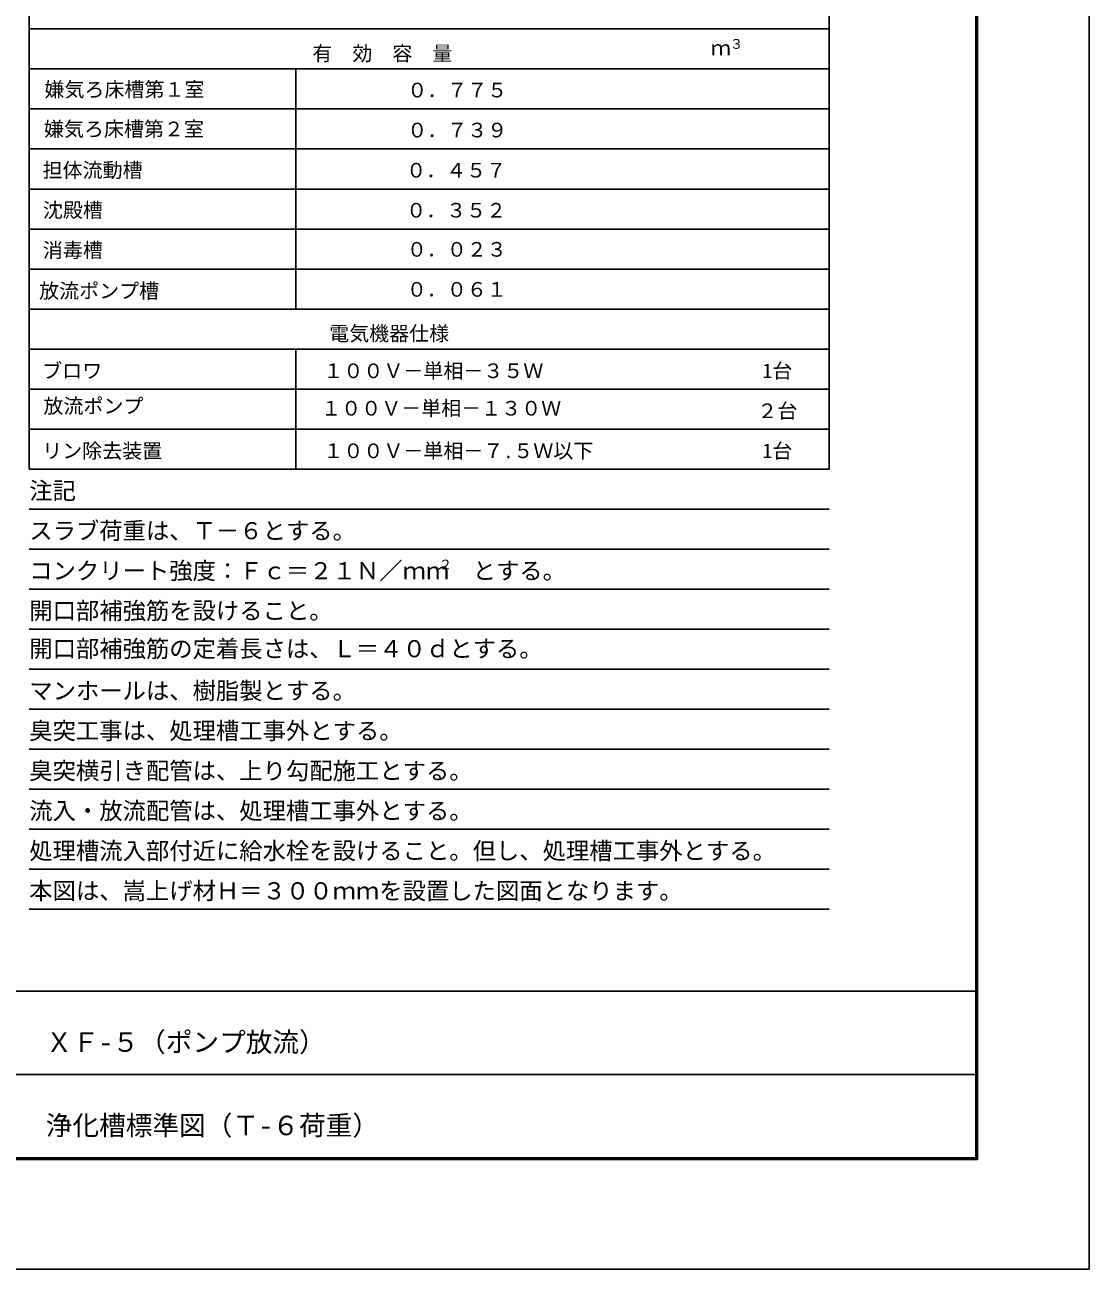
# Model space of a CAD drawing. Units: millimetres, scale not verified. Extents: x -23334 to 8910, y -6308 to 6308.
# Drawn here: x 4121 to 8910, y -6308 to -710 of the extents above; entities that cross this region are included whole.
import ezdxf
from ezdxf.enums import TextEntityAlignment as Align

# ---------------------------------------------------------------- set-up
doc = ezdxf.new("R2010")
doc.units = ezdxf.units.MM
doc.header["$LTSCALE"] = 30
for name, color, linetype, lineweight in [('0-A_3-6_SUNPO', 4, 'Continuous', 25), ('0-B_3-5_MOJI', 4, 'Continuous', 25), ('1-B_図面枠', 7, 'Continuous', 25), ('1-C_Axis_waku', 7, 'Continuous', 25), ('1-D_水管', 3, 'Continuous', 25)]:
    doc.layers.add(name, color=color, linetype=linetype, lineweight=lineweight)
doc.styles.add('ＭＳ ゴシック', font='')
doc.styles.get('ＭＳ ゴシック').set_extended_font_data('MS Gothic')

msp = doc.modelspace()

# ---------------------------------------------------------------- linework, layer by layer
at = {"layer": '0-A_3-6_SUNPO', "color": 3}
for p, q in [((4140.81, -2708.37), (4140.81, 1431.64)), ((7740.82, 1431.64), (7740.82, -2708.37)), ((7740.81, -728.37), (4140.8, -728.37)), ((4140.8, -908.37), (7740.81, -908.37)), ((5340.8, -908.37), (5340.8, -1988.36)), ((4140.8, -1088.37), (7740.81, -1088.37)), ((4140.8, -1268.37), (7740.81, -1268.37)), ((4140.8, -1448.36), (7740.81, -1448.36)), ((4140.8, -1628.36), (7740.81, -1628.36)), ((4140.8, -1988.36), (7740.81, -1988.36)), ((4140.8, -2168.36), (7740.81, -2168.36)), ((5340.8, -2168.36), (5340.8, -2708.37)), ((7740.81, -2528.37), (4140.8, -2528.37)), ((7740.81, -2708.37), (4140.8, -2708.37))]:
    msp.add_line(p, q, dxfattribs=at)
at = {"layer": '0-B_3-5_MOJI', "color": 3}
for p, q in [((4140.8, -1808.36), (7740.81, -1808.36)), ((4140.8, -1988.36), (7740.81, -1988.36)), ((7740.81, -2348.36), (4140.8, -2348.36))]:
    msp.add_line(p, q, dxfattribs=at)
at = {"layer": '1-B_図面枠'}
msp.add_lwpolyline([(-8910, -6307.5), (-8910, 6307.5), (8910, 6307.5), (8910, -6307.5)], close=True, dxfattribs=at)
at = {"layer": '1-C_Axis_waku'}
for p, q in [((8404.2, -5810.7), (8404.2, 5765.7)), ((8404.8, -5811.3), (8404.8, 5766.3)), ((8405.4, -5811.9), (8405.4, 5766.9)), ((8406, -5812.5), (8406, 5767.5)), ((8406.6, -5813.1), (8406.6, 5768.1)), ((8407.2, -5813.7), (8407.2, 5768.7)), ((8407.8, -5814.3), (8407.8, 5769.3)), ((8408.4, -5814.9), (8408.4, 5769.9)), ((8400, -5806.5), (8400, 5761.5)), ((8400.6, -5807.1), (8400.6, 5762.1)), ((8401.2, -5807.7), (8401.2, 5762.7)), ((8401.8, -5808.3), (8401.8, 5763.3)), ((8402.4, -5808.9), (8402.4, 5763.9)), ((8403, -5809.5), (8403, 5764.5)), ((8403.6, -5810.1), (8403.6, 5765.1)), ((-7770, -5056.5), (8400, -5056.5)), ((239.99, -5431.5), (8399.99, -5431.5)), ((8408.4, -5814.9), (-7778.4, -5814.9)), ((8407.8, -5814.3), (-7777.8, -5814.3)), ((8407.2, -5813.7), (-7777.2, -5813.7)), ((8406.6, -5813.1), (-7776.6, -5813.1)), ((8406, -5812.5), (-7776, -5812.5)), ((8405.4, -5811.9), (-7775.4, -5811.9)), ((8404.8, -5811.3), (-7774.8, -5811.3)), ((8404.2, -5810.7), (-7774.2, -5810.7)), ((8403.6, -5810.1), (-7773.6, -5810.1)), ((8403, -5809.5), (-7773, -5809.5)), ((8402.4, -5808.9), (-7772.4, -5808.9)), ((8401.8, -5808.3), (-7771.8, -5808.3)), ((8401.2, -5807.7), (-7771.2, -5807.7)), ((8400.6, -5807.1), (-7770.6, -5807.1)), ((-7770, -5806.5), (8400, -5806.5))]:
    msp.add_line(p, q, dxfattribs=at)
at = {"layer": '1-D_水管'}
for p, q in [((7740.81, -2888.37), (4140.81, -2888.37)), ((7740.81, -3068.37), (4140.81, -3068.37)), ((7740.81, -3248.37), (4140.81, -3248.37)), ((7740.82, -3428.37), (4140.81, -3428.37)), ((7740.82, -3608.37), (4140.81, -3608.37)), ((7740.82, -3608.37), (4140.81, -3608.37)), ((7740.82, -3788.38), (4140.81, -3788.38)), ((7740.82, -3968.38), (4140.81, -3968.38)), ((7740.82, -4148.38), (4140.81, -4148.38)), ((7740.82, -4328.38), (4140.81, -4328.38)), ((7740.82, -4508.38), (4140.81, -4508.38)), ((7740.82, -4688.38), (4140.81, -4688.38))]:
    msp.add_line(p, q, dxfattribs=at)

# ---------------------------------------------------------------- texts
at = {"layer": '0-A_3-6_SUNPO', "style": 'ＭＳ ゴシック'}
for s, height, p in [('３', 43.99, (7293.4, -830.77)), ('有\u3000効\u3000容\u3000量', 65.98, (5414.61, -890.97)), ('ｍ', 65.98, (7208.25, -866.19)), ('嫌気ろ床槽第１室', 65.98, (4209.2, -1053.23)), ('０．７７５', 65.98, (5841.75, -1055.97)), ('嫌気ろ床槽第２室', 65.98, (4206.95, -1231.05)), ('０．７３９', 65.98, (5841.75, -1235.97)), ('担体流動槽', 65.98, (4200.8, -1415.97)), ('０．４５７', 65.98, (5836.88, -1416.69)), ('沈殿槽', 65.98, (4202, -1595.97)), ('０．３５２', 65.98, (5836.88, -1596.69)), ('消毒槽', 65.98, (4202, -1775.97)), ('０．０２３', 65.98, (5839.65, -1772.63)), ('電気機器仕様', 65.98, (5490.21, -2150.97)), ('ブロワ', 65.98, (4199.01, -2318.96)), ('１００Ｖ－単相－３５Ｗ', 65.98, (5464.11, -2318.96)), ('1台', 65.98, (7439.91, -2318.96)), ('リン除去装置', 65.98, (4199.01, -2678.97)), ('１００Ｖ－単相－７.５Ｗ以下', 65.98, (5464.11, -2678.97)), ('1台', 65.98, (7439.91, -2678.97))]:
    msp.add_text(s, height=height, dxfattribs=at).set_placement(p, align=Align.BOTTOM_LEFT)
at = {"layer": '0-B_3-5_MOJI', "style": 'ＭＳ ゴシック'}
for s, p in [('放流ポンプ槽', (4185.11, -1959.34)), ('０．０６１', (5839.65, -1952.63)), ('1台', (7439.91, -2318.96)), ('放流ポンプ', (4204.43, -2477.18)), ('１００Ｖ－単相－１３０Ｗ', (5454.5, -2487.36)), ('２台', (7417.41, -2498.97))]:
    msp.add_text(s, height=65.98, dxfattribs=at).set_placement(p, align=Align.BOTTOM_LEFT)
at = {"layer": '1-C_Axis_waku', "style": 'ＭＳ ゴシック'}
for s, p in [('ＸＦ-５（ポンプ放流）', (4214.99, -5356.5)), ('浄化槽標準図（Ｔ-６荷重）', (4214.99, -5731.5))]:
    msp.add_text(s, height=87.98, dxfattribs=at).set_placement(p, align=Align.BOTTOM_LEFT)
at = {"layer": '1-D_水管', "color": 4, "style": 'ＭＳ ゴシック'}
for s, height, p in [('注記', 76.98, (4140.81, -2867.17)), ('スラブ荷重は、Ｔ－６とする。', 76.98, (4140.81, -3047.17)), ('コンクリート強度：Ｆｃ＝２１Ｎ／ｍｍ\u3000とする。', 76.98, (4140.81, -3227.18)), ('２', 43.99, (5984.04, -3173.05)), ('開口部補強筋を設けること。', 76.98, (4140.81, -3407.18)), ('開口部補強筋の定着長さは、Ｌ＝４０ｄとする。', 76.98, (4140.81, -3577.97)), ('マンホールは、樹脂製とする。', 76.98, (4140.81, -3767.18)), ('臭突工事は、処理槽工事外とする。', 76.98, (4140.81, -3947.18)), ('臭突横引き配管は、上り勾配施工とする。', 76.98, (4140.81, -4127.18)), ('流入・放流配管は、処理槽工事外とする。', 76.98, (4140.81, -4307.18)), ('処理槽流入部付近に給水栓を設けること。但し、処理槽工事外とする。', 76.98, (4140.81, -4487.19)), ('本図は、嵩上げ材Ｈ＝３００ｍｍを設置した図面となります。', 76.98, (4140.81, -4667.19))]:
    msp.add_text(s, height=height, dxfattribs=at).set_placement(p, align=Align.BOTTOM_LEFT)

doc.saveas('drawing.dxf')
